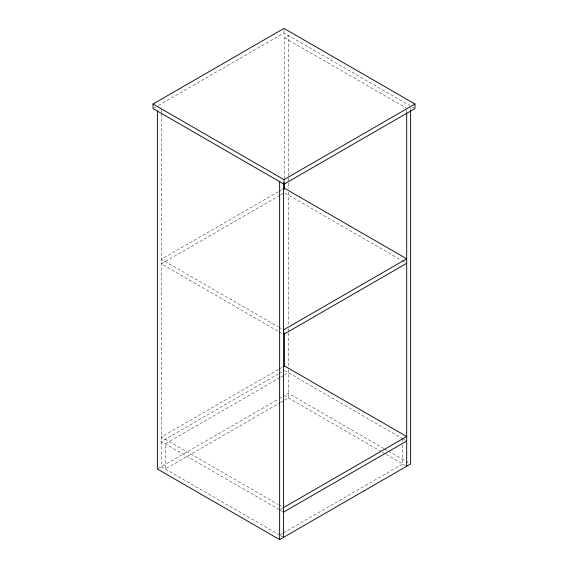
<?xml version="1.0" encoding="UTF-8"?>
<svg xmlns="http://www.w3.org/2000/svg" width="568" height="568" viewBox="0 0 568 568"><rect width="100%" height="100%" fill="white"/><g stroke="black" fill="none" stroke-linecap="round" stroke-linejoin="round"><path stroke-width="0.43" stroke-dasharray="2.84 2.13" d="M153.786 108.119L155.32 107.231M158.38 105.463L284 32.937L409.847 105.598M284.433 178.601L284.433 37.729L288.366 35.457L288.366 177.216M278.32 191.743L161.312 259.299L278.214 326.792M279.087 191.302L282.14 189.542M279.846 195.399L161.312 263.836L278.214 331.329M280.613 194.959L284.433 192.751L401.335 260.243M278.32 369.456L161.312 437.005L278.214 504.498M279.087 369.015L282.14 367.248M278.32 373.993L161.312 441.542L279.74 509.922M279.087 373.552L282.907 371.344M279.953 377.585L165.245 443.814L165.245 469.019L279.953 402.797M280.72 377.145L283.78 375.377M284.54 374.937L288.366 372.729M158.039 468.643L278.32 399.197M279.087 398.757L282.907 396.549M280.72 402.35L283.78 400.589M284.54 400.142L288.366 397.941L288.366 369.477M280.4 509.411L282.694 508.09M280.4 534.623L282.694 533.295M283.46 532.855L402.755 463.978L402.755 444.858M412.68 107.231L414.214 108.119M284.433 37.729L406.688 108.303M402.101 260.684L405.154 262.444M278.98 327.232L282.8 329.433M278.98 331.769L282.8 333.97M284.433 370.464L402.861 438.837M403.628 439.277L405.375 440.285M383.869 448.542L288.366 393.397L284.433 395.669L381.469 451.688M384.635 448.983L387.695 450.743M388.455 451.184L405.268 460.889M406.028 461.33L409.088 463.097M382.236 452.135L385.289 453.896M386.055 454.336L405.375 465.49M278.98 504.938L282.8 507.146M280.287 510.234L283.567 512.123M279.74 535.127L161.312 466.754L161.312 113.238M280.287 535.439L283.567 537.328M410.614 107.806L410.614 109.581M406.688 110.078L406.688 111.846M402.755 438.773L402.755 441.379M288.366 178.103L288.366 188.732M288.366 192.282L288.366 325.18M288.366 328.723L288.366 332.266M288.366 333.153L288.366 368.589M284 29.912L284 32.937M161.312 109.695L161.312 112.35"/><path stroke-width="0.85" d="M153.019 104.022L284 28.4L414.981 104.022L414.981 108.559L284 184.181L153.019 108.559L153.019 104.022L284 179.644L414.981 104.022M282.907 189.094L284.433 188.214L406.688 258.795L283.567 329.873M283.567 334.41L406.688 263.332M282.907 366.807L284.433 365.927L406.688 436.501L283.567 507.586M283.567 512.123L406.688 441.038M157.386 111.079L157.386 469.019L279.634 539.6L410.614 463.978L410.614 110.469M406.688 112.734L406.688 466.25M284.433 183.031L284.433 189.229M284.433 332.763L284.433 366.431M284 179.644L284 184.181M283.567 182.931L283.567 537.328M279.634 181.661L279.634 539.6"/></g></svg>
